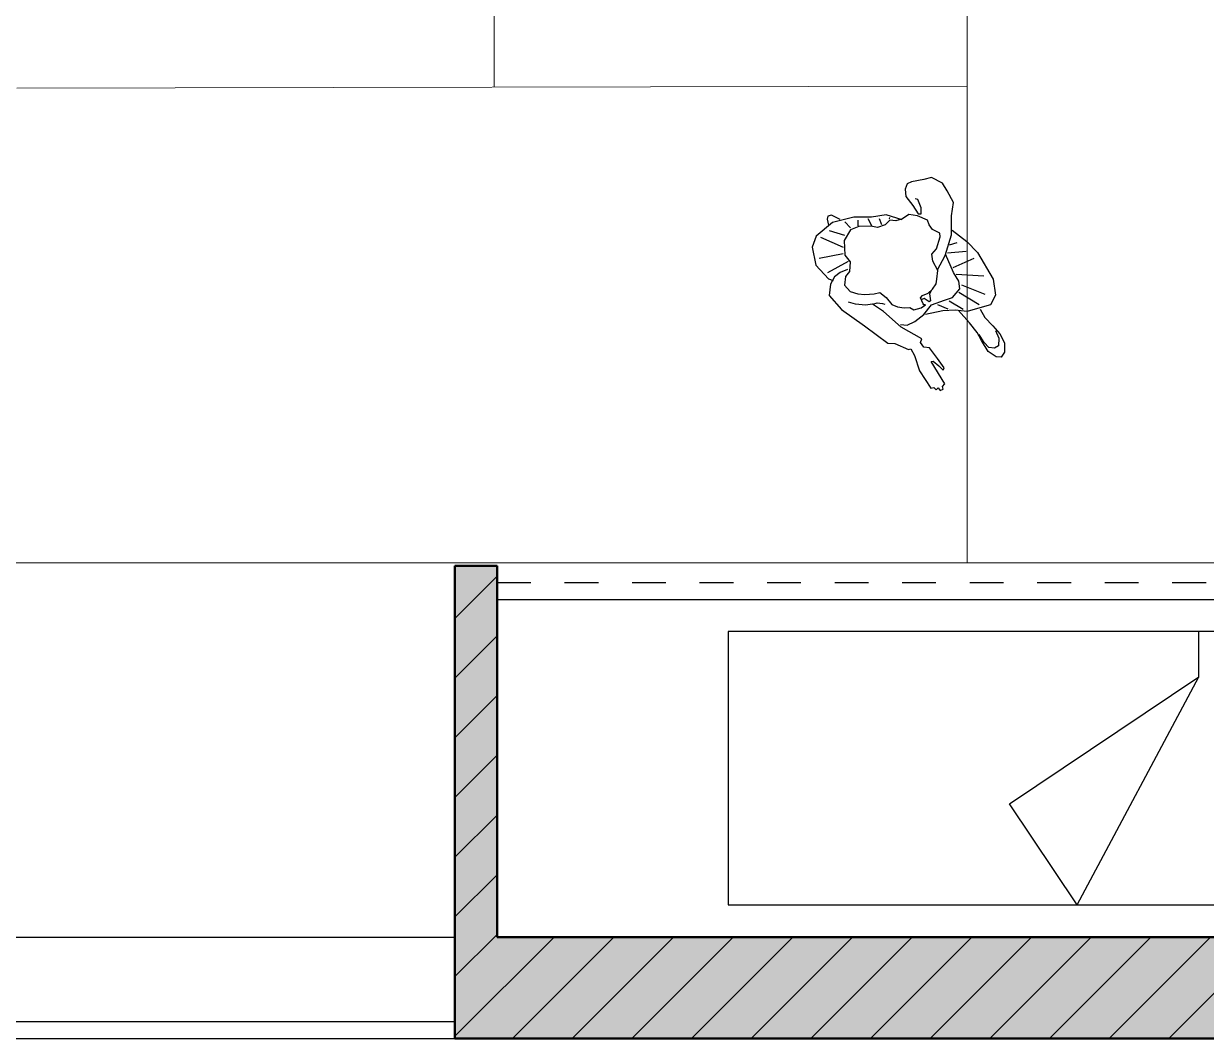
# Model space of a CAD drawing. Header units: inches. Extents: x 12.49 to 20.94, y 17.47 to 25.92.
# Drawn here: x 15.314 to 18.817, y 17.469 to 20.475 of the extents above; entities that cross this region are included whole.
import ezdxf

# ---------------------------------------------------------------- set-up
doc = ezdxf.new("R2010")
doc.units = ezdxf.units.IN
doc.header["$MEASUREMENT"] = 0
doc.linetypes.add('ACAD_ISO02W100', pattern=[15, 12, -3])
doc.linetypes.add('DASHED2', pattern=[0.375, 0.25, -0.125])
for name, color, linetype in [('ARREDI_attrezzature', 7, 'Continuous'), ('Particularity', 7, 'Continuous'), ('Structure', 7, 'Continuous'), ('Windows', 7, 'Continuous')]:
    doc.layers.add(name, color=color, linetype=linetype)

msp = doc.modelspace()

# ---------------------------------------------------------------- hatches: boundary and pattern name
at = {"layer": 'Particularity', "lineweight": 20, "ltscale": 3}
h = msp.add_hatch(dxfattribs=at)
h.set_pattern_fill('ANSI31')
h.paths.add_polyline_path([(12.7915, 20.2691), (12.7915, 19.8191), (12.4915, 19.8191), (12.4915, 25.9191), (16.8415, 25.9191), (16.8415, 25.6191), (16.8415, 24.5191), (16.7165, 24.5191), (16.7165, 25.6191), (14.2165, 25.6191), (14.2165, 24.5191), (13.8915, 24.5191), (13.8915, 25.6191), (12.7915, 25.6191), (12.7915, 23.1441), (13.8915, 23.1441), (13.8915, 19.8191), (13.7915, 19.8191), (13.7915, 23.0191), (12.7915, 23.0191), (12.7915, 20.3941), (13.0415, 20.3941), (13.0415, 20.2691)])
h.paths.add_polyline_path([(19.3915, 25.6191), (19.3915, 25.9191), (20.9415, 25.9191), (20.9415, 21.7191), (20.6415, 21.7191), (20.6415, 23.0191), (19.5165, 23.0191), (19.5165, 23.1441), (20.6415, 23.1441), (20.6415, 25.6191), (19.5165, 25.6191), (19.5165, 24.5191), (19.3915, 24.5191)])
h.paths.add_polyline_path([(16.5915, 17.4691), (20.9415, 17.4691), (20.9415, 20.4191), (20.6415, 20.4191), (19.5165, 20.4191), (19.5165, 20.2691), (20.6415, 20.2691), (20.6415, 17.7691), (19.5165, 17.7691), (19.5165, 18.8691), (19.2165, 18.8691), (19.2165, 17.7691), (16.7165, 17.7691), (16.7165, 18.8691), (16.5915, 18.8691)])
h.paths.add_polyline_path([(12.4915, 17.4691), (14.0415, 17.4691), (14.0415, 18.8691), (13.8915, 18.8691), (13.8915, 19.0191), (13.7915, 19.0191), (13.7915, 17.7691), (12.7915, 17.7691), (12.7915, 19.0191), (12.4915, 19.0191)])
h.paths.add_polyline_path([(13.0415, 20.2691), (13.0415, 20.2747), (12.7915, 20.2691)])
h = msp.add_hatch(dxfattribs=at)
h.set_pattern_fill('ANSI32')
h.paths.add_polyline_path([(16.5915, 17.4691), (20.9415, 17.4691), (20.9415, 20.4191), (20.6415, 20.4191), (19.5165, 20.4191), (19.5165, 20.2691), (20.6415, 20.2691), (20.6415, 17.7691), (19.5165, 17.7691), (19.5165, 18.8691), (19.2165, 18.8691), (19.2165, 17.7691), (16.7165, 17.7691), (16.7165, 18.8691), (16.5915, 18.8691)])
h = msp.add_hatch(dxfattribs=at)
h.set_pattern_fill('ANSI32')
h.paths.add_polyline_path([(16.5915, 17.4691), (20.9415, 17.4691), (20.9415, 20.4191), (20.6415, 20.4191), (19.5165, 20.4191), (19.5165, 20.2691), (20.6415, 20.2691), (20.6415, 17.7691), (19.5165, 17.7691), (19.5165, 18.8691), (19.2165, 18.8691), (19.2165, 17.7691), (16.7165, 17.7691), (16.7165, 18.8691), (16.5915, 18.8691)])
edge = h.paths.add_edge_path(flags=17)
edge.add_line((19.5165, 20.2691), (19.5165, 20.4191))
h = msp.add_hatch(dxfattribs=at)
h.set_pattern_fill('ANSI32')
h.paths.add_polyline_path([(16.5915, 17.4691), (20.9415, 17.4691), (20.9415, 20.4191), (20.6415, 20.4191), (19.5165, 20.4191), (19.5165, 20.2691), (20.6415, 20.2691), (20.6415, 17.7691), (19.5165, 17.7691), (19.5165, 18.8691), (19.2165, 18.8691), (19.2165, 17.7691), (16.7165, 17.7691), (16.7165, 18.8691), (16.5915, 18.8691)])
h = msp.add_hatch(dxfattribs=at)
h.set_pattern_fill('ANSI32')
h.paths.add_polyline_path([(16.5915, 17.4691), (20.9415, 17.4691), (20.9415, 20.4191), (20.6415, 20.4191), (19.5165, 20.4191), (19.5165, 20.2691), (20.6415, 20.2691), (20.6415, 17.7691), (19.5165, 17.7691), (19.5165, 18.8691), (19.2165, 18.8691), (19.2165, 17.7691), (16.7165, 17.7691), (16.7165, 18.8691), (16.5915, 18.8691)])
edge = h.paths.add_edge_path(flags=17)
edge.add_line((19.5165, 20.2691), (19.5165, 20.4191))
h = msp.add_hatch(color=253, dxfattribs=at)
h.dxf.hatch_style = 1
h.paths.add_polyline_path([(16.7165, 17.7691), (16.7165, 18.8691), (16.5915, 18.8691), (16.5915, 17.4691), (20.9415, 17.4691), (20.9415, 20.4191), (20.6415, 20.4191), (19.5165, 20.4191), (19.5165, 20.2691), (20.6415, 20.2691), (20.6415, 17.7691), (19.5165, 17.7691), (19.5165, 18.8691), (19.2165, 18.8691), (19.2165, 17.7691)])
h = msp.add_hatch(color=253, dxfattribs=at)
h.dxf.hatch_style = 1
h.paths.add_polyline_path([(20.9415, 20.4191), (20.6415, 20.4191), (19.5165, 20.4191), (19.5165, 20.2691), (20.6415, 20.2691), (20.6415, 17.7691), (19.5165, 17.7691), (19.5165, 18.8691), (19.2165, 18.8691), (19.2165, 17.7691), (16.7165, 17.7691), (16.7165, 18.8691), (16.5915, 18.8691), (16.5915, 17.4691), (20.9415, 17.4691)])

# ---------------------------------------------------------------- linework, layer by layer
at = {"color": 7}
for p, q in [((17.879, 19.8971), (17.8796, 19.9011)), ((17.7633, 19.8697), (17.747, 19.8875)), ((17.7865, 19.876), (17.7863, 19.8932)), ((17.8261, 19.8765), (17.8152, 19.8965)), ((17.8558, 19.8787), (17.8496, 19.8969)), ((17.7426, 19.8114), (17.6758, 19.8416)), ((17.7464, 19.8472), (17.7013, 19.8617)), ((17.7417, 19.7934), (17.6705, 19.7788)), ((18.0505, 19.796), (18.1059, 19.801)), ((18.0563, 19.8193), (18.0788, 19.8268)), ((17.7561, 19.7707), (17.695, 19.7373)), ((18.0676, 19.7527), (18.1297, 19.7799)), ((18.0765, 19.7331), (18.1586, 19.7276)), ((18.0925, 19.7011), (18.1608, 19.6737)), ((18.0554, 19.6536), (18.097, 19.6296)), ((18.0839, 19.6793), (18.1447, 19.643)), ((17.8294, 19.6444), (17.8422, 19.6483)), ((17.8422, 19.6483), (17.858, 19.6457)), ((17.858, 19.6457), (17.8647, 19.6436)), ((18.0213, 19.6431), (18.0515, 19.63))]:
    msp.add_line(p, q, dxfattribs=at)
for points in [[(18.0209, 19.7453), (18.0441, 19.788), (18.0623, 19.8497), (18.0623, 19.9053), (18.0688, 19.9447), (18.0492, 19.9793), (18.0358, 20.0027), (18.0032, 20.0192), (17.981, 20.0138), (17.9445, 20.0067), (17.9314, 20.0007), (17.9257, 19.9845), (17.9272, 19.963), (17.9481, 19.9363), (17.9642, 19.9114), (17.9724, 19.912), (17.9722, 19.9293), (17.9632, 19.954), (17.9545, 19.9565)], [(17.9159, 19.8941), (17.8688, 19.9089), (17.8252, 19.9019), (17.7735, 19.9014), (17.7103, 19.8855), (17.6612, 19.8451), (17.6498, 19.8126), (17.6602, 19.7593), (17.698, 19.7186), (17.7115, 19.7144)], [(17.733, 19.8949), (17.7068, 19.9073), (17.6963, 19.905), (17.6938, 19.8963), (17.698, 19.8784)], [(18.0646, 19.8635), (18.1076, 19.8301), (18.1397, 19.7975), (18.1863, 19.718), (18.1927, 19.6704), (18.178, 19.6425), (18.1462, 19.6336), (18.109, 19.6226), (18.0732, 19.6264), (18.0365, 19.6244), (17.9852, 19.6136)], [(17.9114, 19.5833), (17.9314, 19.5821), (17.9534, 19.5926), (17.9801, 19.6135), (18.003, 19.6421), (18.0416, 19.6559), (18.0652, 19.6641), (18.0867, 19.6899), (18.0843, 19.7126), (18.0682, 19.7375), (18.0447, 19.7919)], [(17.7542, 19.7468), (17.7326, 19.7382), (17.7162, 19.7247), (17.7037, 19.7036), (17.7001, 19.6698), (17.7368, 19.6283), (17.8047, 19.5797), (17.8742, 19.5288), (17.8942, 19.5275), (17.9347, 19.5097), (17.9421, 19.5115), (17.953, 19.4915), (17.9679, 19.4466), (18.001, 19.3956), (18.0103, 19.3971), (18.0172, 19.3899), (18.0233, 19.396), (18.029, 19.388), (18.0379, 19.3926), (18.0361, 19.4), (18.0424, 19.408), (18.0018, 19.4744), (18.008, 19.4754), (18.0249, 19.4615), (18.0379, 19.4482), (18.0412, 19.4558), (18.0214, 19.4833), (17.9972, 19.5146), (17.9803, 19.5164), (17.9705, 19.5301), (17.9744, 19.5416), (17.9133, 19.576), (17.8612, 19.622), (17.8283, 19.6436), (17.8076, 19.6409), (17.7778, 19.6438), (17.7576, 19.6502)], [(18.0022, 19.6832), (17.9976, 19.6749), (18.0003, 19.6541), (17.9966, 19.6514), (17.9817, 19.6607), (17.9747, 19.6578)], [(18.1475, 19.6293), (18.1617, 19.6048), (18.1849, 19.5797), (18.2052, 19.5561), (18.2191, 19.5296), (18.2197, 19.5022), (18.21, 19.4866), (18.1951, 19.488), (18.1714, 19.504), (18.1515, 19.5367), (18.1382, 19.5601), (18.1156, 19.5891), (18.0831, 19.6248)], [(18.1928, 19.5663), (18.2022, 19.5435), (18.2014, 19.5203), (18.1903, 19.5141), (18.1734, 19.5159), (18.1596, 19.5303), (18.1442, 19.554)]]:
    msp.add_lwpolyline(points, dxfattribs=at)
msp.add_lwpolyline([(17.9806, 19.6421), (17.9782, 19.6451), (17.9709, 19.6625), (17.9762, 19.6697), (17.9935, 19.677), (18.0065, 19.688), (18.0172, 19.7044), (18.0195, 19.7182), (18.0217, 19.7441), (18.0071, 19.7718), (18.0044, 19.7925), (18.018, 19.8075), (18.0289, 19.8431), (18.0277, 19.8544), (18.0062, 19.865), (17.9963, 19.8788), (17.9915, 19.8927), (17.9613, 19.9058), (17.9357, 19.91), (17.9174, 19.8969), (17.8972, 19.8911), (17.8803, 19.8929), (17.8659, 19.879), (17.8435, 19.8716), (17.8238, 19.8749), (17.7882, 19.8737), (17.7634, 19.8646), (17.745, 19.8322), (17.7461, 19.7896), (17.762, 19.7698), (17.7603, 19.7407), (17.7487, 19.7255), (17.7457, 19.7007), (17.7628, 19.6817), (17.7849, 19.675), (17.8058, 19.6726), (17.8335, 19.6751), (17.8502, 19.6784), (17.8691, 19.6641), (17.8859, 19.6432), (17.9029, 19.6363), (17.9226, 19.6331), (17.939, 19.6344), (17.951, 19.6274), (17.9731, 19.6328), (17.9858, 19.6419)], close=True, dxfattribs=at)
at = {"layer": 'ARREDI_attrezzature', "color": 7}
for p, q in [((19.1547, 18.6746), (17.4006, 18.6746)), ((17.4006, 18.6746), (17.4006, 17.8651)), ((18.7948, 18.5397), (18.7948, 18.6746)), ((18.2346, 18.1639), (18.7948, 18.5397)), ((18.435, 17.8651), (18.7948, 18.5397)), ((18.435, 17.8651), (18.2346, 18.1639)), ((17.4006, 17.8651), (19.1547, 17.8651))]:
    msp.add_line(p, q, dxfattribs=at)
at = {"layer": 'Particularity', "color": 7, "linetype": 'DASHED2', "lineweight": 25, "ltscale": 0.2}
msp.add_line((16.7165, 18.8191), (19.2165, 18.8191), dxfattribs=at)
at = {"layer": 'Particularity', "color": 7, "lineweight": 25}
msp.add_line((16.7165, 18.7691), (19.2165, 18.7691), dxfattribs=at)
at = {"layer": 'Structure', "color": 7, "lineweight": 15}
for p, q in [((18.109, 18.8776), (18.109, 24.5276)), ((16.7081, 20.2869), (16.7059, 21.2191)), ((18.109, 20.2901), (15.294, 20.2835)), ((19.5115, 18.8776), (13.8865, 18.8776))]:
    msp.add_line(p, q, dxfattribs=at)
at = {"layer": 'Structure', "color": 7, "linetype": 'ByBlock', "lineweight": 50}
for p, q in [((16.5915, 18.8691), (16.7165, 18.8691)), ((16.5915, 18.8691), (16.5915, 17.4691)), ((16.7165, 18.8691), (16.7165, 17.7691)), ((16.5915, 17.7691), (16.5915, 17.7691)), ((16.7165, 17.7691), (19.2165, 17.7691)), ((16.5915, 17.5191), (16.5915, 17.5191)), ((16.5915, 17.4691), (20.9415, 17.4691))]:
    msp.add_line(p, q, dxfattribs=at)
at = {"layer": 'Windows', "color": 7, "linetype": 'ACAD_ISO02W100', "lineweight": 30, "ltscale": 3}
for p, q in [((14.0415, 17.7691), (16.5915, 17.7691)), ((16.7165, 17.7691), (16.8575, 17.7691)), ((14.0415, 17.5191), (16.5915, 17.5191)), ((14.0415, 17.4691), (16.5915, 17.4691))]:
    msp.add_line(p, q, dxfattribs=at)

doc.saveas('drawing.dxf')
